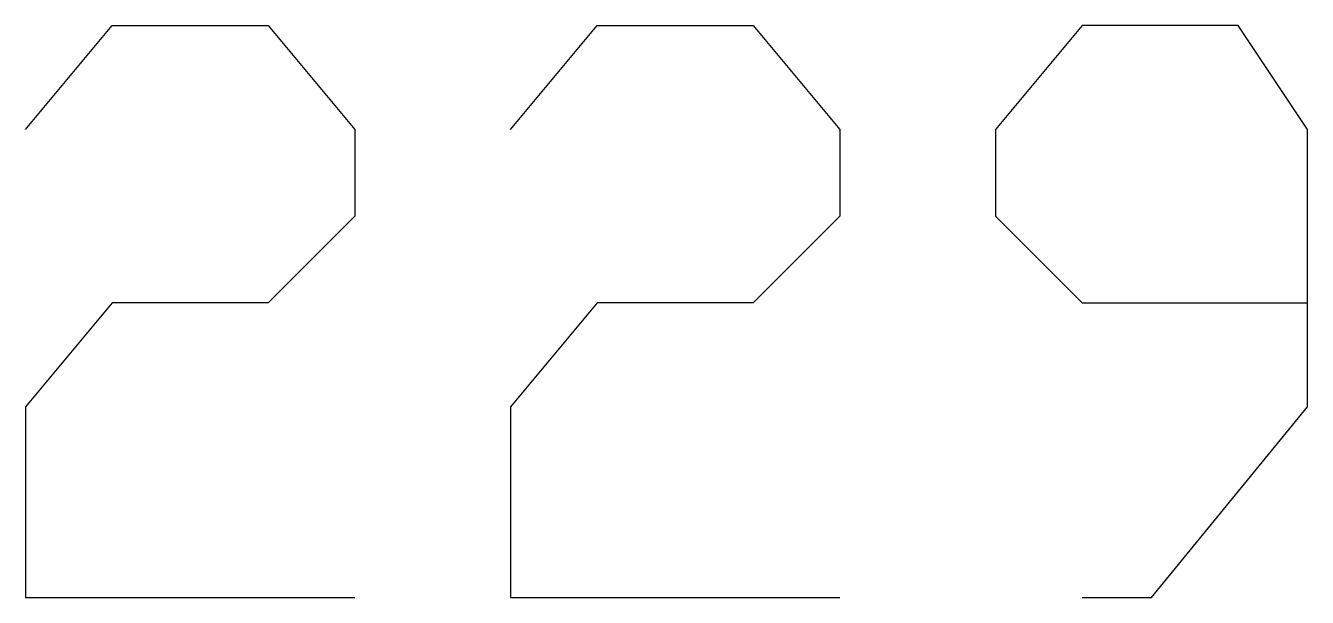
# Model space of a CAD drawing. Header units: millimetres. Extents: x 43 to 869, y -758 to -34.
# Drawn here: x 269.92 to 278.8, y -480.52 to -476.56 of the extents above; entities that cross this region are included whole.
import ezdxf

# ---------------------------------------------------------------- set-up
doc = ezdxf.new("R2010")
doc.units = ezdxf.units.MM
doc.layers.add('PDF_LINES', color=4, linetype='Continuous')

msp = doc.modelspace()

# ---------------------------------------------------------------- linework, layer by layer
at = {"layer": 'PDF_LINES'}
for p, q in [((269.92, -477.28), (270.52, -476.56)), ((270.52, -476.56), (271.6, -476.56)), ((271.6, -476.56), (272.2, -477.28)), ((273.28, -477.28), (273.88, -476.56)), ((273.88, -476.56), (274.96, -476.56)), ((274.96, -476.56), (275.56, -477.28)), ((277.24, -476.56), (276.64, -477.28)), ((278.32, -476.56), (277.24, -476.56)), ((278.8, -477.28), (278.32, -476.56)), ((272.2, -477.28), (272.2, -477.88)), ((275.56, -477.28), (275.56, -477.88)), ((276.64, -477.28), (276.64, -477.88)), ((278.8, -479.2), (278.8, -477.28)), ((272.2, -477.88), (271.6, -478.48)), ((275.56, -477.88), (274.96, -478.48)), ((276.64, -477.88), (277.24, -478.48)), ((270.52, -478.48), (269.92, -479.2)), ((271.6, -478.48), (270.52, -478.48)), ((273.88, -478.48), (273.28, -479.2)), ((274.96, -478.48), (273.88, -478.48)), ((277.24, -478.48), (278.8, -478.48)), ((269.92, -479.2), (269.92, -480.52)), ((273.28, -479.2), (273.28, -480.52)), ((277.72, -480.52), (278.8, -479.2)), ((269.92, -480.52), (272.2, -480.52)), ((273.28, -480.52), (275.56, -480.52)), ((277.24, -480.52), (277.72, -480.52))]:
    msp.add_line(p, q, dxfattribs=at)

doc.saveas('drawing.dxf')
